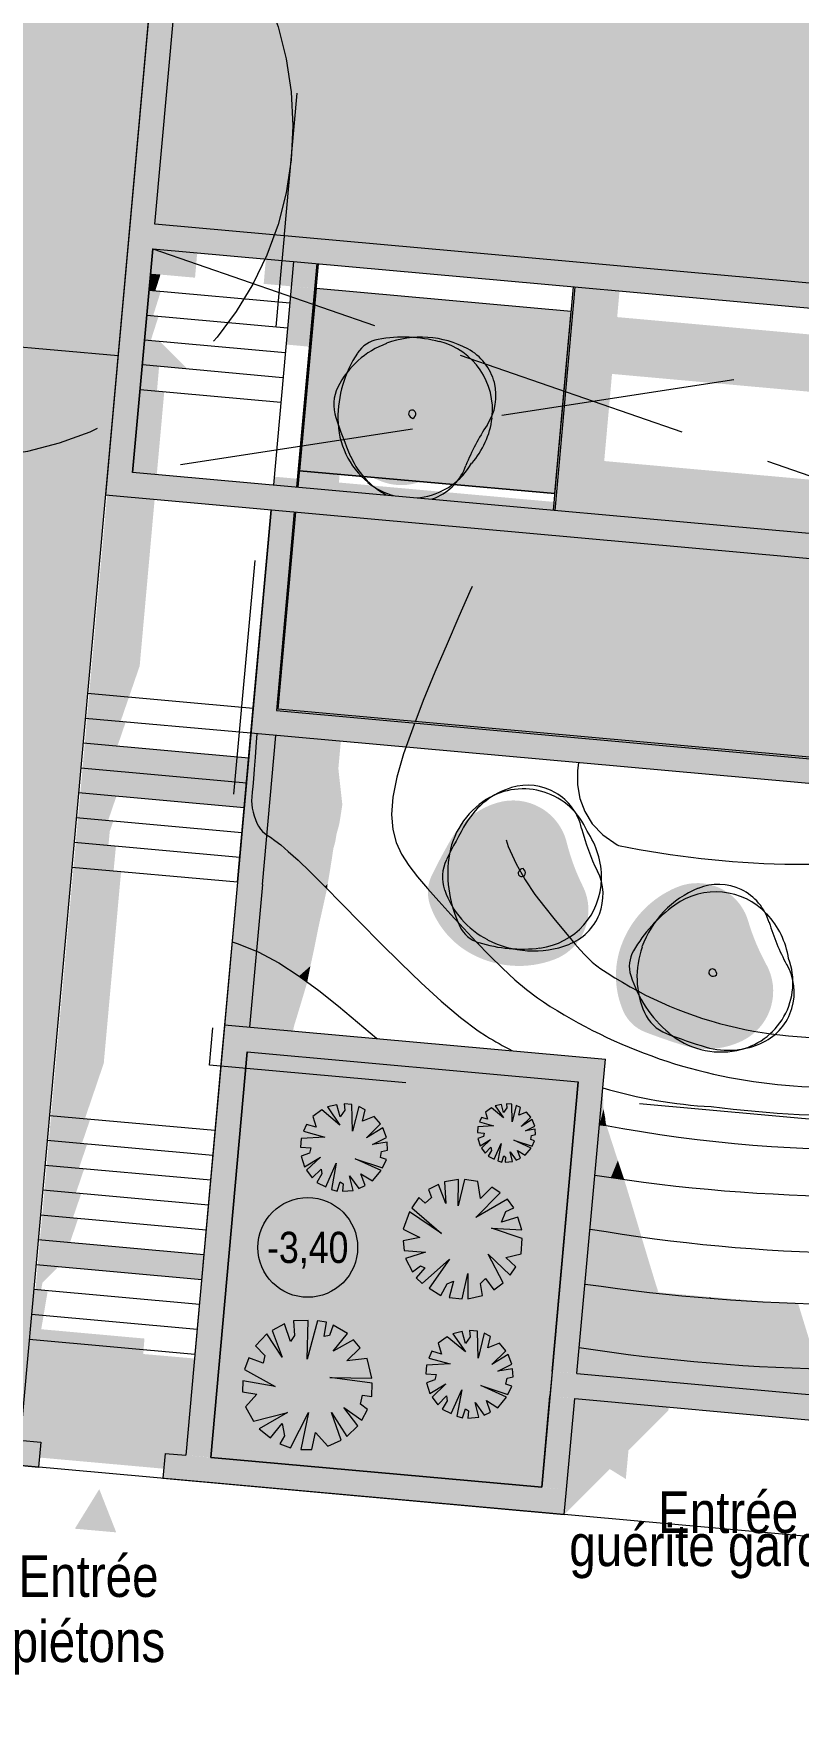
# Model space of a CAD drawing. Header units: centimetres. Extents: x -4381 to 5639, y -3920 to 4826.
# Drawn here: x 171.48 to 176.08, y 55.43 to 65.61 of the extents above; entities that cross this region are included whole.
import ezdxf
from ezdxf.xclip import XClip

# ---------------------------------------------------------------- set-up
doc = ezdxf.new("R2010")
doc.units = ezdxf.units.CM
doc.header["$MEASUREMENT"] = 0
doc.header["$XCLIPFRAME"] = 0
doc.set_wipeout_variables(frame=1)
for name, pattern in [('Dashed', [0.564444, 0.282222, -0.282222]), ('Hidden Line', [0.391222, 0.282222, -0.109]), ('Tirets', [0.458611, 0.282222, -0.176389]), ('Wipeout_Contour', [100, 0, -100])]:
    doc.linetypes.add(name, pattern=pattern)
for name, color, linetype, lineweight in [('0- COURBES DE NIVEAU_Pen_No__2', 8, 'Continuous', 5), ('0- SITE_Pen_No__1', 7, 'Continuous', 5), ('0- SITE_Pen_No__101', 252, 'Continuous', 5), ('00- Texts and Fills_Pen_No__1', 7, 'Continuous', 5), ('00-TREES_Pen_No__1', 7, 'Continuous', 5), ('00-TREES_Pen_No__7', 7, 'Continuous', 5), ('01- MOBILIER_Pen_No__7', 7, 'Continuous', 5), ('0_Pen_No__1', 7, 'Continuous', 5), ('0_Pen_No__7', 7, 'Continuous', 5), ('Dalles_Pen_No__1', 7, 'Continuous', 5), ('Dalles_Pen_No__101', 252, 'Continuous', 5), ('Mur de clôture_Pen_No__1', 7, 'Continuous', 5), ('Structural - Bearing_Pen_No__1', 7, 'Continuous', 5), ('Structural - Bearing_Pen_No__101', 252, 'Continuous', 5), ('Structural - Combined_Pen_No__1', 7, 'Continuous', 5), ('Structural - Combined_Pen_No__101', 252, 'Continuous', 5)]:
    doc.layers.add(name, color=color, linetype=linetype, lineweight=lineweight)
for name, color, linetype, lineweight, true_color in [('00-TREES_Pen_No__169', 7, 'Continuous', 5, 0x68b353), ('00-TREES_Pen_No__183', 7, 'Continuous', 5, 0xcaedab), ('00-TREES_Pen_No__184', 7, 'Continuous', 5, 0xc5d295), ('00-TREES_Pen_No__185', 7, 'Continuous', 5, 0xbce39b), ('0_Pen_No__58', 7, 'Continuous', 5, 0xdf0000), ('Dalles_Pen_No__181', 7, 'Continuous', 5, 0xddeaa8), ('Mur de clôture_Pen_No__102', 7, 'Continuous', 5, 0xcccccc), ('RECULS_Pen_No__58', 7, 'Continuous', 5, 0xdf0000), ('Structural - Combined_Pen_No__102', 7, 'Continuous', 5, 0xcccccc)]:
    doc.layers.add(name, color=color, linetype=linetype, lineweight=lineweight, true_color=true_color)
for name, color, linetype in [('Dalles', 7, 'Continuous'), ('Drawing & Figure', 7, 'Continuous'), ('Structural - Bearing', 7, 'Continuous')]:
    doc.layers.add(name, color=color, linetype=linetype)
doc.styles.add('GENERATED_STYLE_2', font='')
doc.styles.get('GENERATED_STYLE_2').set_extended_font_data('Arial Narrow Occidental')

# ---------------------------------------------------------------- blocks, each defined once
blk = doc.blocks.new('Drawing_13_13', base_point=(-54.852, -87.092))
at = {"layer": '0- SITE_Pen_No__101', "linetype": 'Continuous', "lineweight": 0, "ltscale": 5, "true_color": 0x262626}
for points in [[(173.326, 60.878), (172.969, 60.727), (173.015, 60.688), (173.32, 60.846)], [(172.822, 60.087), (172.887, 60.786), (172.886, 60.787)], [(172.822, 60.087), (172.908, 60.773), (172.887, 60.786)], [(172.822, 60.087), (172.934, 60.754), (172.908, 60.773)], [(172.822, 60.087), (172.969, 60.727), (172.934, 60.754)], [(173.32, 60.846), (173.015, 60.688), (173.305, 60.792)], [(173.305, 60.792), (173.015, 60.688), (173.074, 60.635), (173.297, 60.744)], [(173.297, 60.744), (173.074, 60.635), (173.286, 60.705)], [(172.822, 60.087), (173.015, 60.688), (172.969, 60.727)], [(172.822, 60.087), (173.074, 60.635), (173.015, 60.688)], [(173.286, 60.705), (173.074, 60.635), (173.146, 60.565), (173.275, 60.631)], [(172.822, 60.087), (173.146, 60.565), (173.074, 60.635)], [(173.146, 60.565), (172.822, 60.087), (172.833, 60.083)], [(172.833, 60.083), (173.235, 60.477), (173.146, 60.565)], [(173.146, 60.565), (173.235, 60.477), (173.252, 60.491), (173.275, 60.631)], [(173.235, 60.477), (172.833, 60.083), (172.958, 60.017)], [(173.235, 60.477), (172.958, 60.017), (173.199, 60.244), (173.248, 60.464)], [(173.235, 60.477), (173.251, 60.487), (173.252, 60.491)], [(173.235, 60.477), (173.25, 60.483), (173.251, 60.487)], [(173.235, 60.477), (173.248, 60.464), (173.25, 60.483)], [(172.958, 60.017), (173.08, 59.938), (173.167, 60.086), (173.199, 60.244)], [(172.781, 59.631), (172.833, 60.083), (172.822, 60.087)], [(172.781, 59.631), (172.958, 60.017), (172.833, 60.083)], [(173.148, 59.998), (173.167, 60.086), (173.08, 59.938)], [(172.781, 59.631), (173.08, 59.938), (172.958, 60.017)], [(173.129, 59.902), (173.08, 59.938), (172.781, 59.631), (173.098, 59.797)], [(173.148, 59.998), (173.08, 59.938), (173.129, 59.902)], [(172.781, 59.631), (173.068, 59.698), (173.098, 59.797)], [(172.781, 59.631), (173.051, 59.643), (173.068, 59.698)], [(172.781, 59.631), (173.043, 59.608), (173.051, 59.643)], [(172.781, 59.631), (173.043, 59.607), (173.043, 59.608)], [(174.906, 59.265), (174.887, 59.045), (174.911, 59.138)], [(174.921, 59.084), (174.911, 59.138), (174.887, 59.045), (174.916, 59.04)], [(174.859, 58.741), (174.916, 59.04), (174.887, 59.045)], [(174.916, 59.04), (174.859, 58.741), (174.955, 58.726)], [(174.921, 59.084), (174.916, 59.04), (174.924, 59.054)], [(174.929, 59.038), (174.924, 59.054), (174.916, 59.04)], [(174.916, 59.04), (174.955, 58.726), (174.997, 58.828), (174.929, 59.038)], [(175.035, 58.714), (174.997, 58.828), (174.955, 58.726)], [(174.83, 58.416), (174.838, 58.415), (174.859, 58.741)], [(174.838, 58.415), (174.955, 58.726), (174.859, 58.741)], [(174.955, 58.726), (174.838, 58.415), (175.003, 58.388)], [(174.955, 58.726), (175.003, 58.388), (175.078, 58.573), (175.035, 58.714)], [(175.139, 58.369), (175.078, 58.573), (175.003, 58.388)], [(174.8, 58.085), (174.838, 58.415), (174.83, 58.416)], [(174.838, 58.415), (174.8, 58.085), (174.85, 58.077)], [(174.85, 58.077), (175.003, 58.388), (174.838, 58.415)], [(175.003, 58.388), (174.85, 58.077), (175.025, 58.054)], [(175.003, 58.388), (175.025, 58.054), (175.152, 58.326), (175.139, 58.369)], [(175.152, 58.326), (175.025, 58.054), (175.2, 58.033), (175.182, 58.226)], [(175.182, 58.226), (175.2, 58.033), (175.224, 58.088)], [(174.765, 57.703), (174.85, 58.077), (174.8, 58.085)], [(174.85, 58.077), (174.765, 57.703), (174.827, 57.694)], [(174.85, 58.077), (174.827, 57.694), (174.907, 57.682)], [(174.907, 57.682), (175.025, 58.054), (174.85, 58.077)], [(175.025, 58.054), (174.907, 57.682), (174.988, 57.671)], [(175.025, 58.054), (174.988, 57.671), (175.068, 57.661)], [(175.068, 57.661), (175.2, 58.033), (175.025, 58.054)], [(175.2, 58.033), (175.068, 57.661), (175.149, 57.651)], [(175.2, 58.033), (175.149, 57.651), (175.23, 57.641)], [(175.224, 58.088), (175.2, 58.033), (175.376, 58.015), (175.375, 58.023), (175.241, 58.035)], [(175.23, 57.641), (175.376, 58.015), (175.2, 58.033)], [(175.376, 58.015), (175.23, 57.641), (175.391, 57.625)], [(175.547, 58.007), (175.375, 58.023), (175.376, 58.015), (175.552, 57.999)], [(175.391, 57.625), (175.552, 57.999), (175.376, 58.015)], [(175.552, 57.999), (175.391, 57.625), (175.553, 57.61)], [(175.555, 58.007), (175.547, 58.007), (175.552, 57.999)], [(175.727, 57.992), (175.555, 58.007), (175.552, 57.999), (175.728, 57.986)], [(175.553, 57.61), (175.728, 57.986), (175.552, 57.999)], [(175.728, 57.986), (175.553, 57.61), (175.715, 57.598)], [(175.715, 57.598), (175.904, 57.976), (175.728, 57.986)], [(175.904, 57.976), (175.715, 57.598), (175.877, 57.588)], [(175.727, 57.992), (175.728, 57.986), (175.73, 57.992)], [(175.904, 57.978), (175.73, 57.992), (175.728, 57.986), (175.904, 57.976)], [(175.904, 57.976), (175.877, 57.588), (176.039, 57.58)], [(175.965, 57.973), (175.905, 57.978), (175.904, 57.976)], [(175.965, 57.973), (175.904, 57.976), (176.039, 57.58), (176.08, 57.965)], [(176.082, 57.965), (176.08, 57.965), (176.039, 57.58), (176.202, 57.575)], [(174.751, 57.546), (174.827, 57.694), (174.765, 57.703)], [(174.751, 57.546), (174.907, 57.682), (174.827, 57.694)], [(174.751, 57.546), (174.988, 57.671), (174.907, 57.682)], [(174.751, 57.546), (175.068, 57.661), (174.988, 57.671)], [(174.751, 57.546), (175.149, 57.651), (175.068, 57.661)], [(174.751, 57.546), (175.23, 57.641), (175.149, 57.651)], [(174.751, 57.546), (175.391, 57.625), (175.23, 57.641)], [(174.751, 57.546), (175.553, 57.61), (175.391, 57.625)], [(174.751, 57.546), (175.715, 57.598), (175.553, 57.61)], [(174.751, 57.546), (175.877, 57.588), (175.715, 57.598)], [(174.751, 57.546), (176.039, 57.58), (175.877, 57.588)], [(174.751, 57.546), (176.202, 57.575), (176.039, 57.58)], [(174.751, 57.546), (176.395, 57.397), (176.202, 57.575)], [(174.738, 57.396), (174.693, 56.898), (174.859, 56.883), (175.089, 57.113)], [(174.738, 57.396), (175.089, 57.113), (175.301, 57.325), (175.303, 57.345)], [(174.693, 56.898), (174.675, 56.699), (174.859, 56.883)]]:
    blk.add_hatch(color=250, dxfattribs=at).paths.add_polyline_path(points)
at = {"layer": '00-TREES_Pen_No__169', "linetype": 'Continuous', "lineweight": 0, "ltscale": 5, "true_color": 0xd8ebd3}
blk.add_hatch(color=254, dxfattribs=at).paths.add_polyline_path([(172.909, 57.312, 1), (173.495, 57.785, 1)])
at = {"layer": '00-TREES_Pen_No__183', "linetype": 'Continuous', "lineweight": 0, "ltscale": 5, "true_color": 0xd8eaa8}
for points in [[(173.398, 59.165), (173.351, 59.169), (173.355, 59.131), (173.326, 59.091), (173.307, 59.164), (173.251, 59.15), (173.325, 59.041), (173.216, 59.132), (173.162, 59.093), (173.182, 59.028), (173.125, 59.045), (173.106, 59.004), (173.235, 58.968), (173.093, 58.96), (173.088, 58.909), (173.15, 58.904), (173.143, 58.873), (173.092, 58.854), (173.112, 58.79), (173.209, 58.848), (173.125, 58.769), (173.159, 58.723), (173.212, 58.777), (173.217, 58.747), (173.187, 58.696), (173.24, 58.67), (173.303, 58.812), (173.274, 58.654), (173.309, 58.644), (173.326, 58.699), (173.344, 58.687), (173.34, 58.643), (173.405, 58.648), (173.384, 58.736), (173.439, 58.66), (173.477, 58.678), (173.451, 58.748), (173.521, 58.705), (173.573, 58.768), (173.418, 58.839), (173.582, 58.785), (173.605, 58.835), (173.569, 58.847), (173.576, 58.882), (173.612, 58.89), (173.61, 58.939), (173.521, 58.924), (173.605, 58.967), (173.583, 59.025), (173.485, 58.964), (173.57, 59.048), (173.531, 59.093), (173.462, 59.065), (173.478, 59.133), (173.439, 59.153), (173.401, 59.004)], [(174.152, 57.801), (174.105, 57.805), (174.109, 57.767), (174.08, 57.727), (174.061, 57.8), (174.005, 57.786), (174.08, 57.677), (173.97, 57.768), (173.916, 57.729), (173.936, 57.664), (173.879, 57.681), (173.861, 57.64), (173.989, 57.604), (173.847, 57.596), (173.842, 57.545), (173.904, 57.54), (173.897, 57.509), (173.846, 57.49), (173.866, 57.426), (173.963, 57.484), (173.88, 57.405), (173.914, 57.359), (173.966, 57.413), (173.971, 57.383), (173.941, 57.332), (173.994, 57.306), (174.058, 57.448), (174.028, 57.29), (174.063, 57.28), (174.08, 57.335), (174.098, 57.323), (174.094, 57.279), (174.16, 57.284), (174.138, 57.372), (174.193, 57.296), (174.232, 57.314), (174.206, 57.385), (174.275, 57.341), (174.327, 57.404), (174.172, 57.475), (174.336, 57.421), (174.359, 57.471), (174.323, 57.483), (174.331, 57.518), (174.367, 57.526), (174.364, 57.575), (174.276, 57.56), (174.359, 57.603), (174.337, 57.661), (174.239, 57.6), (174.324, 57.684), (174.285, 57.729), (174.216, 57.701), (174.232, 57.769), (174.193, 57.789), (174.156, 57.64)]]:
    blk.add_hatch(color=61, dxfattribs=at).paths.add_polyline_path(points)
at = {"layer": '00-TREES_Pen_No__184', "linetype": 'Continuous', "lineweight": 0, "ltscale": 5, "true_color": 0xbede99}
blk.add_hatch(color=71, dxfattribs=at).paths.add_polyline_path([(174.359, 59.167), (174.327, 59.17), (174.33, 59.144), (174.31, 59.117), (174.298, 59.166), (174.26, 59.157), (174.31, 59.084), (174.237, 59.145), (174.201, 59.119), (174.214, 59.076), (174.176, 59.087), (174.164, 59.06), (174.25, 59.036), (174.155, 59.03), (174.152, 58.996), (174.193, 58.993), (174.188, 58.972), (174.155, 58.96), (174.168, 58.917), (174.232, 58.955), (174.177, 58.903), (174.199, 58.872), (174.234, 58.908), (174.237, 58.888), (174.218, 58.854), (174.253, 58.837), (174.295, 58.931), (174.276, 58.826), (174.299, 58.819), (174.311, 58.856), (174.322, 58.848), (174.32, 58.819), (174.364, 58.822), (174.349, 58.881), (174.386, 58.83), (174.411, 58.842), (174.394, 58.889), (174.44, 58.86), (174.475, 58.902), (174.372, 58.95), (174.481, 58.914), (174.496, 58.947), (174.473, 58.955), (174.478, 58.978), (174.502, 58.984), (174.5, 59.016), (174.441, 59.006), (174.497, 59.035), (174.482, 59.074), (174.416, 59.033), (174.473, 59.089), (174.447, 59.119), (174.401, 59.1), (174.412, 59.146), (174.386, 59.159), (174.361, 59.06)])
at = {"layer": '00-TREES_Pen_No__185', "linetype": 'Continuous', "lineweight": 0, "ltscale": 5, "true_color": 0xbae3ab}
blk.add_hatch(color=9, dxfattribs=at).paths.add_polyline_path([(173.998, 60.768, 0.017395), (173.879, 60.546, 0.20069), (173.868, 60.363, 0.191615), (174.126, 60.066, 0.21255), (174.614, 60.037, 0.444186), (174.787, 60.477, -0.052301), (174.691, 60.735, 0.435859), (174.27, 60.98, 0.185878)])
at = {"layer": '00-TREES_Pen_No__185', "linetype": 'Continuous', "lineweight": 0, "ltscale": 5, "true_color": 0xcce9b3}
for points in [[(175.401, 59.518, 0.185878), (175.745, 59.548, 0.435859), (175.886, 60.015, -0.052301), (175.781, 60.269, 0.444186), (175.354, 60.473, 0.21255), (175.017, 60.12, 0.191615), (175.03, 59.726, 0.20069), (175.163, 59.6, 0.017395)], [(174.317, 58.371, 1), (173.626, 58.304, 1)]]:
    blk.add_hatch(color=254, dxfattribs=at).paths.add_polyline_path(points)
at = {"layer": '0_Pen_No__58', "linetype": 'Continuous', "ltscale": 5}
for points in [[(174.808, 57.059), (175.045, 56.912), (175.068, 57.161)], [(171.878, 56.851), (171.731, 56.613), (171.98, 56.591)]]:
    blk.add_hatch(color=256, dxfattribs=at).paths.add_polyline_path(points)
at = {"layer": 'Dalles', "linetype": 'Continuous', "lineweight": 5, "ltscale": 5}
h = blk.add_hatch(color=8, dxfattribs=at)
h.paths.add_polyline_path([(172.769, 72.294), (171.915, 62.832), (177.642, 62.316), (177.889, 65.054), (177.993, 66.2), (179.711, 66.045), (179.607, 64.899), (186.405, 64.286), (187.011, 71.009)])
h.paths.add_polyline_path([(172.078, 62.968), (172.2, 64.313), (177.628, 63.823), (177.506, 62.478)], flags=0)
h.paths.add_polyline_path([(175.235, 67.076), (175.348, 68.321), (177.016, 68.171), (176.903, 66.926)], flags=0)
h.paths.add_polyline_path([(183.43, 64.705), (183.659, 67.245), (186.498, 66.989), (186.269, 64.449)], flags=0)
at = {"layer": 'Dalles_Pen_No__101', "linetype": 'Continuous', "lineweight": 0, "ltscale": 5, "true_color": 0x262626}
for points in [[(172.186, 64.163), (172.454, 64.139), (172.467, 64.289), (172.2, 64.313)], [(174.739, 64.084), (174.618, 62.739), (177.496, 62.479), (177.525, 62.8), (174.915, 63.036), (174.962, 63.56), (176.693, 63.404), (176.701, 63.409), (176.739, 63.425), (176.781, 63.432), (176.822, 63.431), (176.856, 63.422), (176.858, 63.426), (176.866, 63.435), (176.869, 63.439), (176.875, 63.446), (176.883, 63.453), (176.888, 63.458), (176.898, 63.466), (176.901, 63.468), (176.902, 63.469), (176.91, 63.474), (176.918, 63.48), (176.923, 63.483), (176.932, 63.489), (176.937, 63.491), (176.947, 63.496), (176.952, 63.499), (176.961, 63.502), (176.968, 63.504), (176.973, 63.517), (176.974, 63.518), (176.976, 63.519), (176.978, 63.518), (176.979, 63.516), (176.974, 63.506), (176.985, 63.507), (176.996, 63.506), (177.001, 63.503), (177.013, 63.498), (177.018, 63.494), (177.025, 63.49), (177.035, 63.484), (177.037, 63.482), (177.048, 63.472), (177.049, 63.471), (177.058, 63.462), (177.063, 63.457), (177.067, 63.451), (177.075, 63.441), (177.076, 63.44), (177.083, 63.427), (177.084, 63.424), (177.089, 63.414), (177.092, 63.406), (177.094, 63.4), (177.098, 63.388), (177.099, 63.382), (177.099, 63.371), (177.096, 63.36), (177.106, 63.363), (177.108, 63.362), (177.108, 63.361), (177.108, 63.359), (177.106, 63.358), (177.093, 63.355), (177.089, 63.349), (177.084, 63.34), (177.081, 63.336), (177.074, 63.327), (177.071, 63.323), (177.064, 63.314), (177.06, 63.31), (177.053, 63.303), (177.047, 63.297), (177.045, 63.295), (177.042, 63.293), (177.032, 63.285), (177.026, 63.28), (177.018, 63.274), (177.011, 63.27), (177.006, 63.267), (176.996, 63.261), (176.992, 63.259), (176.993, 63.245), (176.996, 63.249), (177.023, 63.248), (177.064, 63.255), (177.103, 63.271), (177.137, 63.294), (177.145, 63.301), (177.174, 63.331), (177.191, 63.359), (177.573, 63.325), (177.603, 63.666), (177.279, 63.696), (177.276, 63.698), (177.275, 63.699), (177.263, 63.708), (177.261, 63.71), (177.251, 63.715), (177.243, 63.719), (177.237, 63.722), (177.224, 63.726), (177.218, 63.728), (177.206, 63.729), (177.193, 63.726), (177.188, 63.724), (177.179, 63.72), (177.169, 63.715), (177.162, 63.711), (177.155, 63.707), (174.993, 63.902), (175.007, 64.059)], [(172.078, 62.968), (172.224, 62.955), (172.269, 63.453), (172.123, 63.466)], [(171.804, 61.487), (172.006, 61.469), (172.121, 61.803), (172.211, 62.806), (171.925, 62.831)], [(171.804, 61.487), (171.791, 61.337), (171.987, 61.32), (172.037, 61.466)], [(171.75, 60.889), (171.931, 60.873), (171.981, 61.019), (171.764, 61.039)], [(171.723, 60.59), (171.588, 59.097), (171.791, 59.078), (171.905, 59.413), (172.009, 60.565)], [(171.723, 60.591), (171.964, 60.569)], [(172.548, 57.042), (174.539, 56.862), (174.548, 56.958), (172.637, 57.131), (172.764, 58.54), (173.055, 59.456), (172.768, 59.482), (172.675, 58.451)], [(171.548, 58.648), (171.737, 58.631), (171.787, 58.777), (171.562, 58.798)], [(171.521, 58.35), (171.508, 58.2), (172.494, 58.111), (172.507, 58.261)], [(171.402, 57.145), (171.527, 57.134), (171.519, 57.041), (172.266, 56.974), (172.274, 57.066), (172.398, 57.055), (172.451, 57.637), (172.142, 57.664), (172.15, 57.757), (171.529, 57.813), (171.568, 58.044), (171.484, 58.052)]]:
    blk.add_hatch(color=250, dxfattribs=at).paths.add_polyline_path(points)
at = {"layer": 'Dalles_Pen_No__181', "linetype": 'Continuous', "lineweight": 0, "ltscale": 5, "true_color": 0x6e7554}
for points in [[(173.182, 64.073), (173.083, 62.978), (174.617, 62.84), (174.716, 63.935)], [(172.768, 59.482), (172.548, 57.042), (174.539, 56.862), (174.759, 59.302)]]:
    blk.add_hatch(color=67, dxfattribs=at).paths.add_polyline_path(points)
at = {"layer": 'Mur de clôture_Pen_No__102', "linetype": 'Continuous', "lineweight": 0, "ltscale": 5, "true_color": 0x666666}
for points in [[(172.781, 59.631), (172.709, 60.502), (172.632, 59.644)], [(172.709, 60.502), (172.781, 59.631), (172.859, 60.488)], [(172.618, 59.495), (174.908, 59.288), (174.922, 59.438), (172.632, 59.644)], [(172.618, 59.495), (172.398, 57.055), (172.548, 57.042), (172.768, 59.482)], [(174.602, 57.559), (174.751, 57.546), (174.908, 59.288), (174.759, 59.302)], [(174.588, 57.41), (176.381, 57.248), (176.395, 57.397), (174.602, 57.559)], [(174.688, 56.848), (174.738, 57.396), (174.588, 57.41), (174.539, 56.862)], [(171.513, 56.984), (171.527, 57.134), (170.944, 57.186), (170.931, 57.037)], [(172.274, 57.066), (172.26, 56.917), (174.675, 56.699), (174.688, 56.848)]]:
    blk.add_hatch(color=251, dxfattribs=at).paths.add_polyline_path(points)
at = {"layer": 'Structural - Bearing', "linetype": 'Continuous', "lineweight": 0, "ltscale": 5, "true_color": 0xffffff}
blk.add_hatch(color=7, dxfattribs=at).paths.add_polyline_path([(172.79, 61.398), (179.239, 60.816), (179.252, 60.965), (176.937, 61.174), (177.063, 62.569), (172.929, 62.942)])
at = {"layer": 'Structural - Bearing_Pen_No__101', "linetype": 'Continuous', "lineweight": 0, "ltscale": 5, "true_color": 0x262626}
for points in [[(174.696, 63.605), (174.686, 63.606), (174.655, 63.264), (174.665, 63.263)], [(172.781, 59.631), (172.768, 59.482), (172.996, 59.461), (173.043, 59.607)]]:
    blk.add_hatch(color=250, dxfattribs=at).paths.add_polyline_path(points)
at = {"layer": 'Structural - Combined_Pen_No__101', "linetype": 'Continuous', "lineweight": 0, "ltscale": 5, "true_color": 0x262626}
for points in [[(172.177, 64.064), (172.215, 64.06), (172.246, 64.158), (172.186, 64.163)], [(172.177, 64.064), (172.164, 63.914), (172.202, 63.911), (172.248, 64.057)], [(172.164, 63.914), (172.15, 63.765), (172.188, 63.762), (172.235, 63.908)], [(172.137, 63.616), (172.407, 63.591), (172.242, 63.757), (172.15, 63.765)], [(172.123, 63.466), (172.225, 63.457), (172.238, 63.606), (172.137, 63.616)], [(171.791, 61.337), (171.777, 61.188), (172.763, 61.099), (172.777, 61.248)], [(171.774, 61.148), (171.764, 61.039), (172.75, 60.95), (172.763, 61.099), (171.777, 61.188)], [(171.737, 60.74), (171.933, 60.722), (171.941, 60.808), (171.962, 60.87), (171.75, 60.889), (171.738, 60.757)], [(171.723, 60.591), (171.964, 60.569), (171.978, 60.718), (171.737, 60.74)], [(171.575, 58.947), (171.773, 58.929), (171.823, 59.075), (171.588, 59.097)], [(171.575, 58.947), (171.562, 58.798), (171.755, 58.78), (171.805, 58.926)], [(171.548, 58.648), (171.535, 58.499), (171.719, 58.482), (171.769, 58.628)], [(171.535, 58.499), (171.521, 58.35), (171.701, 58.333), (171.751, 58.479)], [(171.508, 58.2), (171.494, 58.051), (171.528, 58.048), (171.536, 58.092), (171.632, 58.189)]]:
    blk.add_hatch(color=250, dxfattribs=at).paths.add_polyline_path(points)
at = {"layer": 'Structural - Combined_Pen_No__102', "linetype": 'Continuous', "lineweight": 0, "ltscale": 5, "true_color": 0x999999}
blk.add_hatch(color=253, dxfattribs=at).paths.add_polyline_path([(168.899, 57.22), (171.389, 56.995), (171.991, 63.668), (172.203, 66.019), (169.713, 66.244), (169.501, 63.893)])
at = {"layer": '0- COURBES DE NIVEAU_Pen_No__2', "linetype": 'Continuous', "ltscale": 5, "flags": 128}
for points in [[(174.12, 62.282), (174.107, 62.252), (174.041, 62.1), (173.97, 61.936), (173.897, 61.766), (173.827, 61.596), (173.763, 61.43), (173.708, 61.274), (173.668, 61.134), (173.644, 61.013), (173.636, 60.91), (173.643, 60.82), (173.663, 60.742), (173.695, 60.67), (173.739, 60.603), (173.791, 60.535), (173.852, 60.465), (173.92, 60.388), (173.992, 60.308), (174.069, 60.225), (174.147, 60.142), (174.226, 60.062), (174.303, 59.986), (174.378, 59.916), (174.448, 59.856), (174.513, 59.807), (174.549, 59.782, 0.124612), (176.006, 59.281, 0.07348), (177.546, 59.383)], [(172.825, 61.395), (172.822, 61.345), (172.816, 61.255), (172.81, 61.182), (172.805, 61.124), (172.801, 61.079), (172.797, 61.044), (172.795, 61.015), (172.794, 60.991), (172.795, 60.969), (172.798, 60.947), (172.803, 60.924), (172.809, 60.901), (172.817, 60.879), (172.826, 60.858), (172.836, 60.839), (172.847, 60.822), (172.859, 60.808), (172.872, 60.797), (172.887, 60.786), (172.908, 60.773), (172.934, 60.754), (172.969, 60.727), (173.015, 60.688), (173.074, 60.635), (173.146, 60.565), (173.235, 60.477), (173.337, 60.372), (173.449, 60.258), (173.568, 60.137), (173.691, 60.015), (173.815, 59.896), (173.935, 59.786), (174.05, 59.689), (174.157, 59.609), (174.207, 59.576, 0.015188), (174.36, 59.489)], [(174.761, 61.22), (174.754, 61.174), (174.754, 61.089), (174.769, 61.006), (174.798, 60.928), (174.843, 60.854), (174.907, 60.787), (174.992, 60.728), (175.001, 60.724, 0.092106), (177.004, 60.684)], [(174.325, 60.757), (174.338, 60.718), (174.385, 60.612), (174.44, 60.516), (174.498, 60.429), (174.557, 60.352), (174.611, 60.284), (174.66, 60.225), (174.702, 60.175), (174.739, 60.132), (174.771, 60.096), (174.798, 60.066), (174.822, 60.042), (174.843, 60.022), (174.862, 60.006), (174.879, 59.993), (174.889, 59.986, 0.179056), (176.501, 59.582, 0.082932), (179.2, 60.38)], [(174.859, 58.74, 0.151193), (180.951, 59.617)], [(174.906, 59.265, 0.057222), (175.558, 59.152, 0.070289), (177.675, 59.189)], [(174.83, 58.416, 0.150261), (180.909, 59.212)], [(174.886, 59.044, 0.001905), (174.916, 59.04, 0.102713), (178.494, 59.116)], [(174.8, 58.085, 0.135208), (180.912, 58.84)], [(174.765, 57.703, 0.138995), (180.953, 58.477)]]:
    blk.add_lwpolyline(points, format="xyb", dxfattribs=at)
blk.add_lwpolyline([(172.677, 60.143), (172.707, 60.134), (172.833, 60.083), (172.958, 60.017), (173.08, 59.938), (173.199, 59.85), (173.316, 59.756), (173.432, 59.66), (173.546, 59.565), (173.55, 59.562)], dxfattribs=at)
at = {"layer": '0- SITE_Pen_No__1', "linetype": 'Continuous', "ltscale": 5}
blk.add_line((171.457, 57.753), (172.453, 57.663), dxfattribs=at)
at = {"layer": '00-TREES_Pen_No__1', "linetype": 'Continuous', "ltscale": 5}
for p, q in [((173.216, 59.132), (173.162, 59.093)), ((173.325, 59.041), (173.216, 59.132)), ((173.307, 59.164), (173.251, 59.15)), ((173.251, 59.15), (173.325, 59.041)), ((173.326, 59.091), (173.307, 59.164)), ((173.355, 59.131), (173.326, 59.091)), ((173.398, 59.165), (173.351, 59.169)), ((173.351, 59.169), (173.355, 59.131)), ((173.401, 59.004), (173.398, 59.165)), ((173.439, 59.153), (173.401, 59.004)), ((173.478, 59.133), (173.439, 59.153)), ((173.462, 59.065), (173.478, 59.133)), ((174.237, 59.145), (174.201, 59.119)), ((174.201, 59.119), (174.214, 59.076)), ((174.31, 59.084), (174.237, 59.145)), ((174.298, 59.166), (174.26, 59.157)), ((174.26, 59.157), (174.31, 59.084)), ((174.31, 59.117), (174.298, 59.166)), ((174.33, 59.144), (174.31, 59.117)), ((174.359, 59.167), (174.327, 59.17)), ((174.327, 59.17), (174.33, 59.144)), ((174.361, 59.06), (174.359, 59.167)), ((174.386, 59.159), (174.361, 59.06)), ((174.412, 59.146), (174.386, 59.159)), ((174.401, 59.1), (174.412, 59.146)), ((174.447, 59.119), (174.401, 59.1)), ((174.473, 59.089), (174.447, 59.119)), ((173.125, 59.045), (173.106, 59.004)), ((173.182, 59.028), (173.125, 59.045)), ((173.162, 59.093), (173.182, 59.028)), ((173.531, 59.093), (173.462, 59.065)), ((173.485, 58.964), (173.57, 59.048)), ((173.583, 59.025), (173.485, 58.964)), ((173.57, 59.048), (173.531, 59.093)), ((173.605, 58.967), (173.583, 59.025)), ((174.155, 59.03), (174.152, 58.996)), ((174.25, 59.036), (174.155, 59.03)), ((174.176, 59.087), (174.164, 59.06)), ((174.164, 59.06), (174.25, 59.036)), ((174.214, 59.076), (174.176, 59.087)), ((174.416, 59.033), (174.473, 59.089)), ((174.482, 59.074), (174.416, 59.033)), ((174.441, 59.006), (174.497, 59.035)), ((174.5, 59.016), (174.441, 59.006)), ((174.497, 59.035), (174.482, 59.074)), ((174.502, 58.984), (174.5, 59.016)), ((173.093, 58.96), (173.088, 58.909)), ((173.235, 58.968), (173.093, 58.96)), ((173.106, 59.004), (173.235, 58.968)), ((173.521, 58.924), (173.605, 58.967)), ((173.61, 58.939), (173.521, 58.924)), ((173.612, 58.89), (173.61, 58.939)), ((174.152, 58.996), (174.193, 58.993)), ((174.188, 58.972), (174.155, 58.96)), ((174.155, 58.96), (174.168, 58.917)), ((174.168, 58.917), (174.232, 58.955)), ((174.232, 58.955), (174.177, 58.903)), ((174.193, 58.993), (174.188, 58.972)), ((174.253, 58.837), (174.295, 58.931)), ((174.295, 58.931), (174.276, 58.826)), ((174.475, 58.902), (174.372, 58.95)), ((174.372, 58.95), (174.481, 58.914)), ((174.473, 58.955), (174.478, 58.978)), ((174.496, 58.947), (174.473, 58.955)), ((174.478, 58.978), (174.502, 58.984)), ((174.481, 58.914), (174.496, 58.947)), ((173.088, 58.909), (173.15, 58.904)), ((173.143, 58.873), (173.092, 58.854)), ((173.092, 58.854), (173.112, 58.79)), ((173.112, 58.79), (173.209, 58.848)), ((173.209, 58.848), (173.125, 58.769)), ((173.15, 58.904), (173.143, 58.873)), ((173.24, 58.67), (173.303, 58.812)), ((173.303, 58.812), (173.274, 58.654)), ((173.573, 58.768), (173.418, 58.839)), ((173.418, 58.839), (173.582, 58.785)), ((173.569, 58.847), (173.576, 58.882)), ((173.605, 58.835), (173.569, 58.847)), ((173.576, 58.882), (173.612, 58.89)), ((173.582, 58.785), (173.605, 58.835)), ((174.177, 58.903), (174.199, 58.872)), ((174.199, 58.872), (174.234, 58.908)), ((174.237, 58.888), (174.218, 58.854)), ((174.218, 58.854), (174.253, 58.837)), ((174.234, 58.908), (174.237, 58.888)), ((174.276, 58.826), (174.299, 58.819)), ((174.299, 58.819), (174.311, 58.856)), ((174.311, 58.856), (174.322, 58.848)), ((174.322, 58.848), (174.32, 58.819)), ((174.32, 58.819), (174.364, 58.822)), ((174.364, 58.822), (174.349, 58.881)), ((174.349, 58.881), (174.386, 58.83)), ((174.386, 58.83), (174.411, 58.842)), ((174.411, 58.842), (174.394, 58.889)), ((174.394, 58.889), (174.44, 58.86)), ((174.44, 58.86), (174.475, 58.902)), ((173.125, 58.769), (173.159, 58.723)), ((173.159, 58.723), (173.212, 58.777)), ((173.217, 58.747), (173.187, 58.696)), ((173.212, 58.777), (173.217, 58.747)), ((173.405, 58.648), (173.384, 58.736)), ((173.384, 58.736), (173.439, 58.66)), ((173.477, 58.678), (173.451, 58.748)), ((173.451, 58.748), (173.521, 58.705)), ((173.521, 58.705), (173.573, 58.768)), ((173.187, 58.696), (173.24, 58.67)), ((173.274, 58.654), (173.309, 58.644)), ((173.309, 58.644), (173.326, 58.699)), ((173.326, 58.699), (173.344, 58.687)), ((173.344, 58.687), (173.34, 58.643)), ((173.34, 58.643), (173.405, 58.648)), ((173.439, 58.66), (173.477, 58.678)), ((174.061, 57.8), (174.005, 57.786)), ((174.08, 57.727), (174.061, 57.8)), ((174.152, 57.801), (174.105, 57.805)), ((174.105, 57.805), (174.109, 57.767)), ((174.156, 57.64), (174.152, 57.801)), ((173.97, 57.768), (173.916, 57.729)), ((173.916, 57.729), (173.936, 57.664)), ((174.08, 57.677), (173.97, 57.768)), ((174.005, 57.786), (174.08, 57.677)), ((174.109, 57.767), (174.08, 57.727)), ((174.193, 57.789), (174.156, 57.64)), ((174.232, 57.769), (174.193, 57.789)), ((174.216, 57.701), (174.232, 57.769)), ((174.285, 57.729), (174.216, 57.701)), ((174.324, 57.684), (174.285, 57.729)), ((173.847, 57.596), (173.842, 57.545)), ((173.989, 57.604), (173.847, 57.596)), ((173.879, 57.681), (173.861, 57.64)), ((173.861, 57.64), (173.989, 57.604)), ((173.936, 57.664), (173.879, 57.681)), ((174.239, 57.6), (174.324, 57.684)), ((174.337, 57.661), (174.239, 57.6)), ((174.276, 57.56), (174.359, 57.603)), ((174.359, 57.603), (174.337, 57.661)), ((173.842, 57.545), (173.904, 57.54)), ((173.897, 57.509), (173.846, 57.49)), ((173.846, 57.49), (173.866, 57.426)), ((173.904, 57.54), (173.897, 57.509)), ((174.364, 57.575), (174.276, 57.56)), ((174.323, 57.483), (174.331, 57.518)), ((174.331, 57.518), (174.367, 57.526)), ((174.367, 57.526), (174.364, 57.575)), ((173.866, 57.426), (173.963, 57.484)), ((173.963, 57.484), (173.88, 57.405)), ((173.88, 57.405), (173.914, 57.359)), ((173.914, 57.359), (173.966, 57.413)), ((173.966, 57.413), (173.971, 57.383)), ((173.994, 57.306), (174.058, 57.448)), ((174.058, 57.448), (174.028, 57.29)), ((174.327, 57.404), (174.172, 57.475)), ((174.172, 57.475), (174.336, 57.421)), ((174.275, 57.341), (174.327, 57.404)), ((174.359, 57.471), (174.323, 57.483)), ((174.336, 57.421), (174.359, 57.471)), ((173.971, 57.383), (173.941, 57.332)), ((173.941, 57.332), (173.994, 57.306)), ((174.028, 57.29), (174.063, 57.28)), ((174.063, 57.28), (174.08, 57.335)), ((174.08, 57.335), (174.098, 57.323)), ((174.098, 57.323), (174.094, 57.279)), ((174.16, 57.284), (174.138, 57.372)), ((174.138, 57.372), (174.193, 57.296)), ((174.193, 57.296), (174.232, 57.314)), ((174.232, 57.314), (174.206, 57.385)), ((174.206, 57.385), (174.275, 57.341)), ((174.094, 57.279), (174.16, 57.284))]:
    blk.add_line(p, q, dxfattribs=at)
at = {"layer": '00-TREES_Pen_No__1', "linetype": 'Continuous', "ltscale": 5, "flags": 128}
for points in [[(173.985, 58.235), (173.863, 58.06), (173.932, 58.017), (173.97, 58.087), (174.008, 58.102), (173.982, 58.003), (174.06, 57.996), (174.094, 58.149), (174.095, 57.995), (174.183, 58.017), (174.17, 58.089), (174.201, 58.119), (174.251, 58.05), (174.307, 58.092), (174.217, 58.265), (174.349, 58.139), (174.384, 58.189), (174.324, 58.244), (174.415, 58.267), (174.422, 58.358), (174.238, 58.422), (174.42, 58.412), (174.396, 58.487), (174.297, 58.458), (174.324, 58.521), (174.371, 58.543), (174.333, 58.595), (174.142, 58.486), (174.29, 58.634), (174.24, 58.667), (174.171, 58.6), (174.155, 58.701), (174.075, 58.714), (174.036, 58.555), (174.039, 58.714), (173.954, 58.699), (173.963, 58.57), (173.918, 58.684), (173.859, 58.653), (173.876, 58.605), (173.839, 58.572), (173.8, 58.605), (173.758, 58.544), (173.937, 58.388), (173.744, 58.52), (173.706, 58.415), (173.806, 58.364), (173.705, 58.345), (173.711, 58.287), (173.84, 58.277), (173.72, 58.239), (173.761, 58.158), (173.81, 58.194), (173.837, 58.182), (173.783, 58.123), (173.82, 58.089)], [(173.128, 57.633), (173.134, 57.865), (173.046, 57.863), (173.053, 57.776), (173.028, 57.74), (172.992, 57.845), (172.917, 57.806), (172.979, 57.646), (172.886, 57.785), (172.818, 57.713), (172.874, 57.655), (172.864, 57.609), (172.777, 57.642), (172.751, 57.57), (172.936, 57.468), (172.741, 57.503), (172.739, 57.436), (172.826, 57.422), (172.758, 57.347), (172.806, 57.261), (173.011, 57.312), (172.84, 57.213), (172.907, 57.159), (172.979, 57.245), (172.992, 57.172), (172.963, 57.124), (173.029, 57.1), (173.136, 57.312), (173.09, 57.09), (173.156, 57.09), (173.178, 57.192), (173.253, 57.11), (173.333, 57.145), (173.274, 57.313), (173.366, 57.167), (173.433, 57.232), (173.348, 57.342), (173.458, 57.266), (173.492, 57.33), (173.449, 57.363), (173.462, 57.416), (173.517, 57.408), (173.519, 57.489), (173.264, 57.523), (173.518, 57.519), (173.489, 57.637), (173.367, 57.623), (173.448, 57.701), (173.408, 57.75), (173.285, 57.682), (173.371, 57.788), (173.285, 57.837), (173.263, 57.775), (173.231, 57.77), (173.244, 57.855), (173.19, 57.864)]]:
    blk.add_lwpolyline(points, close=True, dxfattribs=at)
at = {"layer": '00-TREES_Pen_No__7', "linetype": 'Continuous', "ltscale": 5}
for centre, radius, start, end in [((173.79, 63.243), 0.533, 110.1474, 153.5364), ((173.588, 63.583), 0.188, 100.0654, 146.7448), ((173.708, 62.907), 0.874, 75.6155, 100.0654), ((173.813, 63.18), 0.601, 62.1488, 110.1474), ((173.821, 63.346), 0.422, 353.0715, 75.6155), ((173.945, 63.429), 0.319, 326.3484, 62.1488), ((174.035, 63.29), 0.722, 146.7448, 180.1816), ((173.525, 63.375), 0.237, 153.5364, 198.9281), ((176.728, 64.474), 3.624, 198.9281, 202.9143), ((173.806, 63.29), 0.493, 180.1816, 230.7686), ((173.76, 63.321), 0.0214, 9.5414, 188.5447), ((173.769, 63.323), 0.0306, 188.5447, 261.5307), ((173.751, 63.32), 0.0306, 296.5942, 9.5414), ((173.74, 63.355), 0.504, 318.6095, 353.0715), ((175.306, 62.523), 1.316, 146.3484, 158.324), ((173.83, 63.256), 0.48, 203.7943, 245.9138), ((173.757, 63.23), 0.416, 230.7686, 330.0565), ((173.77, 63.122), 0.333, 245.9138, 340.1153), ((174.497, 60.612), 0.48, 106.8493, 148.9688), ((174.428, 60.648), 0.416, 22.7066, 121.9945), ((174.454, 60.753), 0.333, 12.6477, 106.8493), ((174.469, 60.583), 0.493, 121.9945, 172.5815), ((177.219, 59.04), 3.624, 149.8488, 153.8349), ((176.053, 61.154), 1.316, 194.4391, 206.4147), ((174.395, 60.526), 0.504, 359.6916, 34.1535), ((174.696, 60.553), 0.722, 172.5815, 206.0182), ((174.179, 60.533), 0.237, 153.8349, 199.2267), ((174.428, 60.554), 0.0306, 91.2324, 164.2184), ((174.419, 60.557), 0.0214, 164.2184, 343.2217), ((174.41, 60.559), 0.0306, 343.2217, 56.1689), ((174.589, 60.427), 0.319, 290.6142, 26.4147), ((174.459, 60.63), 0.533, 199.2267, 242.6157), ((174.476, 60.525), 0.422, 277.1475, 359.6916), ((175.708, 59.91), 0.601, 112.304, 160.3025), ((175.586, 60.022), 0.422, 43.2266, 125.7707), ((175.601, 60.17), 0.319, 16.5036, 112.304), ((175.85, 59.655), 0.874, 125.7707, 150.2205), ((174.216, 60.318), 0.188, 206.0182, 252.6977), ((175.526, 59.966), 0.504, 8.7647, 43.2266), ((177.169, 60.635), 1.316, 196.5036, 208.4791), ((174.42, 60.974), 0.874, 252.6977, 277.1475), ((174.49, 60.69), 0.601, 242.6157, 290.6142), ((175.254, 59.996), 0.188, 150.2205, 196.9), ((175.645, 59.932), 0.533, 160.3025, 203.6915), ((175.634, 59.899), 0.416, 280.9237, 20.2116), ((175.766, 60.151), 0.722, 196.9, 230.3367), ((175.565, 59.959), 0.0214, 59.6966, 238.6999), ((175.57, 59.967), 0.0306, 238.6999, 311.6858), ((175.561, 59.951), 0.0306, 346.7494, 59.6966), ((175.725, 59.839), 0.333, 296.0689, 30.2705), ((175.374, 59.814), 0.237, 203.6915, 249.0833), ((176.583, 62.977), 3.624, 249.0833, 253.0694), ((175.619, 59.974), 0.493, 230.3367, 280.9237), ((175.66, 59.971), 0.48, 253.9495, 296.0689)]:
    blk.add_arc(centre, radius, start, end, dxfattribs=at)
at = {"layer": '01- MOBILIER_Pen_No__7', "linetype": 'Continuous', "ltscale": 5}
for p, q in [((172.709, 60.502), (172.632, 59.644)), ((172.859, 60.488), (172.781, 59.631))]:
    blk.add_line(p, q, dxfattribs=at)
at = {"layer": '0_Pen_No__7', "linetype": 'Continuous', "ltscale": 5}
blk.add_circle((173.132, 58.305), 0.3, dxfattribs=at)
at = {"layer": 'Dalles_Pen_No__1', "linetype": 'Continuous', "ltscale": 5}
for p, q in [((173.182, 64.073), (173.083, 62.978)), ((174.716, 63.935), (173.182, 64.073)), ((171.991, 63.668), (169.003, 63.938)), ((174.617, 62.84), (174.716, 63.935)), ((173.083, 62.978), (174.617, 62.84)), ((172.804, 61.547), (171.808, 61.637)), ((172.709, 60.502), (171.713, 60.591)), ((172.548, 57.042), (172.768, 59.482)), ((172.768, 59.482), (174.759, 59.302)), ((174.759, 59.302), (174.539, 56.862)), ((174.539, 56.862), (172.548, 57.042))]:
    blk.add_line(p, q, dxfattribs=at)
at = {"layer": 'Dalles_Pen_No__1', "linetype": 'Continuous', "ltscale": 5, "flags": 128}
for points in [[(172.769, 72.294), (171.915, 62.832), (177.642, 62.316), (177.889, 65.054), (177.993, 66.2), (179.711, 66.045), (179.607, 64.899), (186.405, 64.286), (187.011, 71.009)], [(172.769, 72.294), (171.915, 62.832), (177.642, 62.316), (177.889, 65.054), (177.993, 66.2), (179.711, 66.045), (179.607, 64.899), (186.405, 64.286), (187.011, 71.009)], [(172.769, 72.294), (171.915, 62.832), (177.642, 62.316), (177.889, 65.054), (177.993, 66.2), (179.711, 66.045), (179.607, 64.899), (186.405, 64.286), (187.011, 71.009)], [(172.769, 72.294), (171.915, 62.832), (177.642, 62.316), (177.889, 65.054), (177.993, 66.2), (179.711, 66.045), (179.607, 64.899), (186.405, 64.286), (187.011, 71.009)], [(172.078, 62.968), (177.506, 62.478), (177.628, 63.823), (172.2, 64.313)], [(172.078, 62.968), (177.506, 62.478), (177.628, 63.823), (172.2, 64.313)], [(172.078, 62.968), (177.506, 62.478), (177.628, 63.823), (172.2, 64.313)]]:
    blk.add_lwpolyline(points, close=True, dxfattribs=at)
at = {"layer": 'Mur de clôture_Pen_No__1', "linetype": 'Continuous', "ltscale": 5}
for p, q in [((174.602, 57.559), (174.588, 57.41)), ((174.751, 57.546), (176.395, 57.397)), ((174.539, 56.862), (174.588, 57.41)), ((174.688, 56.848), (174.738, 57.396)), ((174.738, 57.396), (176.232, 57.261)), ((170.904, 57.19), (171.527, 57.134)), ((171.527, 57.134), (171.513, 56.984)), ((170.931, 57.037), (171.513, 56.984)), ((172.274, 57.066), (172.26, 56.917)), ((172.274, 57.066), (172.398, 57.055)), ((172.548, 57.042), (174.539, 56.862)), ((172.26, 56.917), (174.675, 56.699)), ((174.675, 56.699), (174.688, 56.848))]:
    blk.add_line(p, q, dxfattribs=at)
at = {"layer": 'Structural - Bearing_Pen_No__1', "linetype": 'Continuous', "ltscale": 5}
for p, q in [((174.729, 64.084), (174.608, 62.74)), ((174.739, 64.084), (174.618, 62.739)), ((172.709, 60.502), (172.79, 61.398)), ((172.632, 59.644), (172.618, 59.495)), ((172.632, 59.644), (174.922, 59.438)), ((172.618, 59.495), (172.398, 57.055)), ((172.768, 59.482), (172.548, 57.042)), ((172.768, 59.482), (174.759, 59.302)), ((174.908, 59.288), (174.922, 59.438)), ((174.602, 57.559), (174.759, 59.302)), ((174.751, 57.546), (174.908, 59.288))]:
    blk.add_line(p, q, dxfattribs=at)
at = {"layer": 'Structural - Combined_Pen_No__1', "linetype": 'Continuous', "ltscale": 5}
for p, q in [((172.79, 61.398), (171.794, 61.488)), ((172.777, 61.248), (171.781, 61.338)), ((172.763, 61.099), (171.767, 61.189)), ((172.75, 60.95), (171.754, 61.04)), ((172.736, 60.8), (171.74, 60.89)), ((172.723, 60.651), (171.727, 60.741)), ((172.574, 59.008), (171.579, 59.097)), ((172.561, 58.858), (171.565, 58.948)), ((172.548, 58.709), (171.552, 58.799)), ((172.534, 58.559), (171.538, 58.649)), ((172.521, 58.41), (171.525, 58.5)), ((172.507, 58.261), (171.511, 58.35)), ((172.494, 58.111), (171.498, 58.201)), ((172.48, 57.962), (171.484, 58.052)), ((172.467, 57.812), (171.471, 57.902))]:
    blk.add_line(p, q, dxfattribs=at)
at = {"layer": '00- Texts and Fills_Pen_No__1', "linetype": 'Continuous', "char_height": 0.25, "attachment_point": 5, "style": 'GENERATED_STYLE_2'}
for s, insert, width, line_spacing_factor in [('\\A1;{\\fArial Narrow Occidental|b0|i0|c0|p34;Entrée\\P\\fArial Narrow Occidental|b0|i0|c0|p34;guérite gardien}', (175.66, 56.575), 2.12154, 0.477454), ('\\A1;{\\fArial Narrow Occidental|b0|i0|c0|p34;Entrée piétons}', (171.813, 56.094), 1.2261, 0.940307)]:
    blk.add_mtext(s, dxfattribs=dict(at, insert=insert, width=width, line_spacing_factor=line_spacing_factor))
at = {"layer": '0_Pen_No__1', "linetype": 'Continuous', "insert": (173.132, 58.288), "char_height": 0.1875, "attachment_point": 5, "style": 'GENERATED_STYLE_2'}
blk.add_mtext('\\A1;{\\fArial Narrow Occidental|b0|i0|c0|p34;-3,40}', dxfattribs=at)
at = {"color": 254, "linetype": 'Wipeout_Contour', "lineweight": 0, "ltscale": 736.573404}
blk.add_wipeout([(172.954, 61.544), (173.196, 64.223), (173.186, 64.224), (172.943, 61.535)], dxfattribs=at).dxf.layer = 'Structural - Bearing'
at = {"layer": '00-TREES_Pen_No__185', "linetype": 'Continuous', "lineweight": 0, "ltscale": 5, "true_color": 0x8daa74}
blk.add_hatch(color=73, dxfattribs=at).paths.add_polyline_path([(173.316, 63.165, 0.185878), (173.559, 62.92, 0.435859), (174.008, 63.111, -0.052301), (174.135, 63.354, 0.444186), (174.019, 63.813, 0.21255), (173.531, 63.846, 0.191615), (173.238, 63.583, 0.20069), (173.226, 63.4, 0.017395)])
at = {"layer": 'Dalles_Pen_No__101', "linetype": 'Continuous', "lineweight": 0, "ltscale": 5, "true_color": 0x262626}
for points in [[(172.213, 64.462), (177.641, 63.972), (177.647, 64.037), (172.272, 64.521), (172.959, 72.126), (172.905, 72.131)], [(172.88, 64.251), (172.867, 64.102), (173.177, 64.074), (173.19, 64.223), (173.046, 64.236)], [(173.001, 63.737), (173.141, 63.724), (173.172, 64.074), (173.033, 64.087)], [(173.083, 62.978), (173.324, 62.956), (173.391, 63.702), (174.684, 63.585), (174.716, 63.935), (173.182, 64.073)], [(173.083, 62.978), (173.074, 62.878), (173.315, 62.857), (173.324, 62.956)]]:
    blk.add_hatch(color=250, dxfattribs=at).paths.add_polyline_path(points)
at = {"layer": 'Structural - Bearing', "linetype": 'Continuous', "lineweight": 0, "ltscale": 5, "true_color": 0xffffff}
blk.add_hatch(color=7, dxfattribs=at).paths.add_polyline_path([(172.954, 61.544), (173.196, 64.223), (173.186, 64.224), (172.943, 61.535)])
at = {"layer": 'Structural - Bearing_Pen_No__101', "linetype": 'Continuous', "lineweight": 0, "ltscale": 5, "true_color": 0x262626}
blk.add_hatch(color=250, dxfattribs=at).paths.add_polyline_path([(173.178, 64.033), (173.169, 64.034), (173.115, 63.436), (173.124, 63.435)])
at = {"layer": 'Dalles_Pen_No__1', "linetype": 'Continuous', "ltscale": 5}
for p, q in [((173.083, 62.978), (173.196, 64.223)), ((174.617, 62.84), (173.083, 62.978))]:
    blk.add_line(p, q, dxfattribs=at)
at = {"layer": 'Structural - Bearing_Pen_No__1', "linetype": 'Continuous', "ltscale": 5, "flags": 128}
for points in [[(173.186, 64.224), (173.064, 62.879)], [(173.074, 62.878), (173.196, 64.223)], [(173.196, 64.223), (173.186, 64.224)], [(172.954, 61.544), (173.061, 62.729)]]:
    blk.add_lwpolyline(points, dxfattribs=at)
at = {"color": 254, "linetype": 'Wipeout_Contour', "lineweight": 0, "ltscale": 742.165101}
blk.add_wipeout([(172.943, 61.535), (177.26, 61.145), (177.261, 61.155), (172.954, 61.544)], dxfattribs=at).dxf.layer = 'Structural - Bearing'
at = {"layer": '0- SITE_Pen_No__101', "linetype": 'Continuous', "lineweight": 0, "ltscale": 5, "true_color": 0x262626}
for points in [[(172.886, 60.787), (172.887, 60.786), (172.94, 61.384)], [(172.94, 61.384), (172.887, 60.786), (172.908, 60.773)], [(172.908, 60.773), (172.934, 60.754), (172.94, 61.384)], [(172.934, 60.754), (172.969, 60.727), (172.94, 61.384)], [(172.969, 60.727), (173.326, 60.878), (173.34, 60.969), (173.316, 61.186), (172.94, 61.384)], [(172.94, 61.384), (173.329, 61.329), (173.331, 61.349)], [(172.94, 61.384), (173.316, 61.186), (173.322, 61.253)], [(172.94, 61.384), (173.322, 61.253), (173.329, 61.329)]]:
    blk.add_hatch(color=250, dxfattribs=at).paths.add_polyline_path(points)
at = {"layer": 'Dalles_Pen_No__101', "linetype": 'Continuous', "lineweight": 0, "ltscale": 5, "true_color": 0x262626}
blk.add_hatch(color=250, dxfattribs=at).paths.add_polyline_path([(173.061, 62.729), (172.954, 61.544), (177.261, 61.155), (177.287, 61.444), (173.221, 61.811), (173.302, 62.707)])
at = {"layer": 'Mur de clôture_Pen_No__102', "linetype": 'Continuous', "lineweight": 0, "ltscale": 5, "true_color": 0x666666}
blk.add_hatch(color=251, dxfattribs=at).paths.add_polyline_path([(172.94, 61.384), (172.79, 61.398), (172.709, 60.502), (172.859, 60.488)])
at = {"layer": 'Structural - Bearing', "linetype": 'Continuous', "lineweight": 0, "ltscale": 5, "true_color": 0xffffff}
blk.add_hatch(color=7, dxfattribs=at).paths.add_polyline_path([(172.943, 61.535), (177.26, 61.145), (177.261, 61.155), (172.954, 61.544)])
at = {"layer": '0_Pen_No__58', "linetype": 'Continuous', "ltscale": 5, "flags": 128}
blk.add_lwpolyline([(188.729, 55.431), (168.333, 57.271), (170.018, 75.952), (190.724, 78.077), (188.729, 55.431)], close=True, dxfattribs=at)
at = {"layer": 'Dalles_Pen_No__1', "linetype": 'Continuous', "ltscale": 5}
for p, q in [((172.79, 61.398), (172.911, 62.742)), ((179.239, 60.816), (172.79, 61.398))]:
    blk.add_line(p, q, dxfattribs=at)
at = {"layer": 'Structural - Bearing_Pen_No__1', "linetype": 'Continuous', "ltscale": 5}
blk.add_line((172.859, 60.488), (172.94, 61.384), dxfattribs=at)
at = {"layer": 'Structural - Bearing_Pen_No__1', "linetype": 'Continuous', "ltscale": 5, "flags": 128}
for points in [[(173.051, 62.73), (172.943, 61.535)], [(172.943, 61.535), (177.26, 61.145)], [(177.261, 61.155), (172.954, 61.544)]]:
    blk.add_lwpolyline(points, dxfattribs=at)
at = {"color": 254, "linetype": 'Wipeout_Contour', "lineweight": 0, "ltscale": 742.718737}
blk.add_wipeout([(177.506, 62.478), (172.078, 62.968), (171.915, 62.832), (177.642, 62.316)], dxfattribs=at).dxf.layer = 'Structural - Bearing'
at = {"layer": 'Structural - Bearing', "linetype": 'Continuous', "lineweight": 0, "ltscale": 5, "true_color": 0xffffff}
blk.add_hatch(color=7, dxfattribs=at).paths.add_polyline_path([(177.506, 62.478), (172.078, 62.968), (171.915, 62.832), (177.642, 62.316)])
at = {"layer": '0_Pen_No__1', "linetype": 'Continuous', "ltscale": 5, "flags": 128}
blk.add_lwpolyline([(172.911, 62.742), (172.453, 57.663)], dxfattribs=at)
at = {"layer": 'Structural - Bearing_Pen_No__1', "linetype": 'Continuous', "ltscale": 5, "flags": 128}
for points in [[(177.506, 62.478), (172.078, 62.968)], [(171.915, 62.832), (177.642, 62.316)]]:
    blk.add_lwpolyline(points, dxfattribs=at)
at = {"color": 254, "linetype": 'Wipeout_Contour', "lineweight": 0, "ltscale": 740.881911}
blk.add_wipeout([(172.769, 72.294), (171.915, 62.832), (172.078, 62.968), (172.905, 72.131)], dxfattribs=at).dxf.layer = 'Structural - Bearing'
at = {"layer": 'Structural - Bearing', "linetype": 'Continuous', "lineweight": 0, "ltscale": 5, "true_color": 0xffffff}
blk.add_hatch(color=7, dxfattribs=at).paths.add_polyline_path([(172.769, 72.294), (171.915, 62.832), (172.078, 62.968), (172.905, 72.131)])
at = {"layer": '0_Pen_No__1', "linetype": 'Continuous', "ltscale": 5, "flags": 128}
for points in [[(172.15, 63.765), (172.997, 63.689)], [(172.137, 63.616), (172.983, 63.539)], [(172.123, 63.466), (172.97, 63.39)]]:
    blk.add_lwpolyline(points, dxfattribs=at)
at = {"layer": 'Structural - Bearing_Pen_No__1', "linetype": 'Continuous', "ltscale": 5, "flags": 128}
for points in [[(172.769, 72.294), (171.915, 62.832)], [(172.213, 64.462), (172.905, 72.131)], [(172.078, 62.968), (172.2, 64.313)]]:
    blk.add_lwpolyline(points, dxfattribs=at)
at = {"color": 254, "linetype": 'Wipeout_Contour', "lineweight": 0, "ltscale": 745.252429}
blk.add_wipeout([(177.641, 63.972), (172.213, 64.462), (172.2, 64.313), (177.628, 63.823)], dxfattribs=at).dxf.layer = 'Structural - Bearing'
at = {"layer": 'Structural - Bearing', "linetype": 'Continuous', "lineweight": 0, "ltscale": 5, "true_color": 0xffffff}
blk.add_hatch(color=7, dxfattribs=at).paths.add_polyline_path([(177.641, 63.972), (172.213, 64.462), (172.2, 64.313), (177.628, 63.823)])
at = {"layer": '0_Pen_No__1', "linetype": 'Continuous', "ltscale": 5, "flags": 128}
for points in [[(172.203, 66.019), (171.402, 57.145)], [(173.046, 64.236), (172.925, 62.892)], [(172.177, 64.064), (173.024, 63.987)], [(172.164, 63.914), (173.01, 63.838)]]:
    blk.add_lwpolyline(points, dxfattribs=at)
at = {"layer": '0_Pen_No__1', "linetype": 'Hidden Line', "ltscale": 5, "flags": 128}
for points in [[(172.2, 64.313), (177.506, 62.478)], [(177.628, 63.823), (172.078, 62.968)]]:
    blk.add_lwpolyline(points, dxfattribs=at)
at = {"layer": 'RECULS_Pen_No__58', "linetype": 'Dashed', "ltscale": 5, "flags": 128}
blk.add_lwpolyline([(184.965, 58.281), (172.541, 59.402), (173.706, 72.31), (186.315, 73.604)], close=True, dxfattribs=at)
at = {"layer": 'RECULS_Pen_No__58', "linetype": 'Tirets', "ltscale": 5}
blk.add_circle((171.043, 65.053), 2, dxfattribs=at)
at = {"layer": 'Structural - Bearing_Pen_No__1', "linetype": 'Continuous', "ltscale": 5, "flags": 128}
for points in [[(177.641, 63.972), (172.213, 64.462)], [(172.2, 64.313), (177.628, 63.823)]]:
    blk.add_lwpolyline(points, dxfattribs=at)

msp = doc.modelspace()

# ---------------------------------------------------------------- block references
at = {"layer": 'Drawing & Figure', "color": 151, "linetype": 'Continuous', "lineweight": 5, "ltscale": 10, "true_color": 0x80c2ff}
ref = msp.add_blockref('Drawing_13_13', (-54.85237, -87.09209), dxfattribs=at)
XClip(ref).set_block_clipping_path([(166.1260505706, 54.1059969298), (191.9907812231, 80.1417166121)])

doc.saveas('drawing.dxf')
